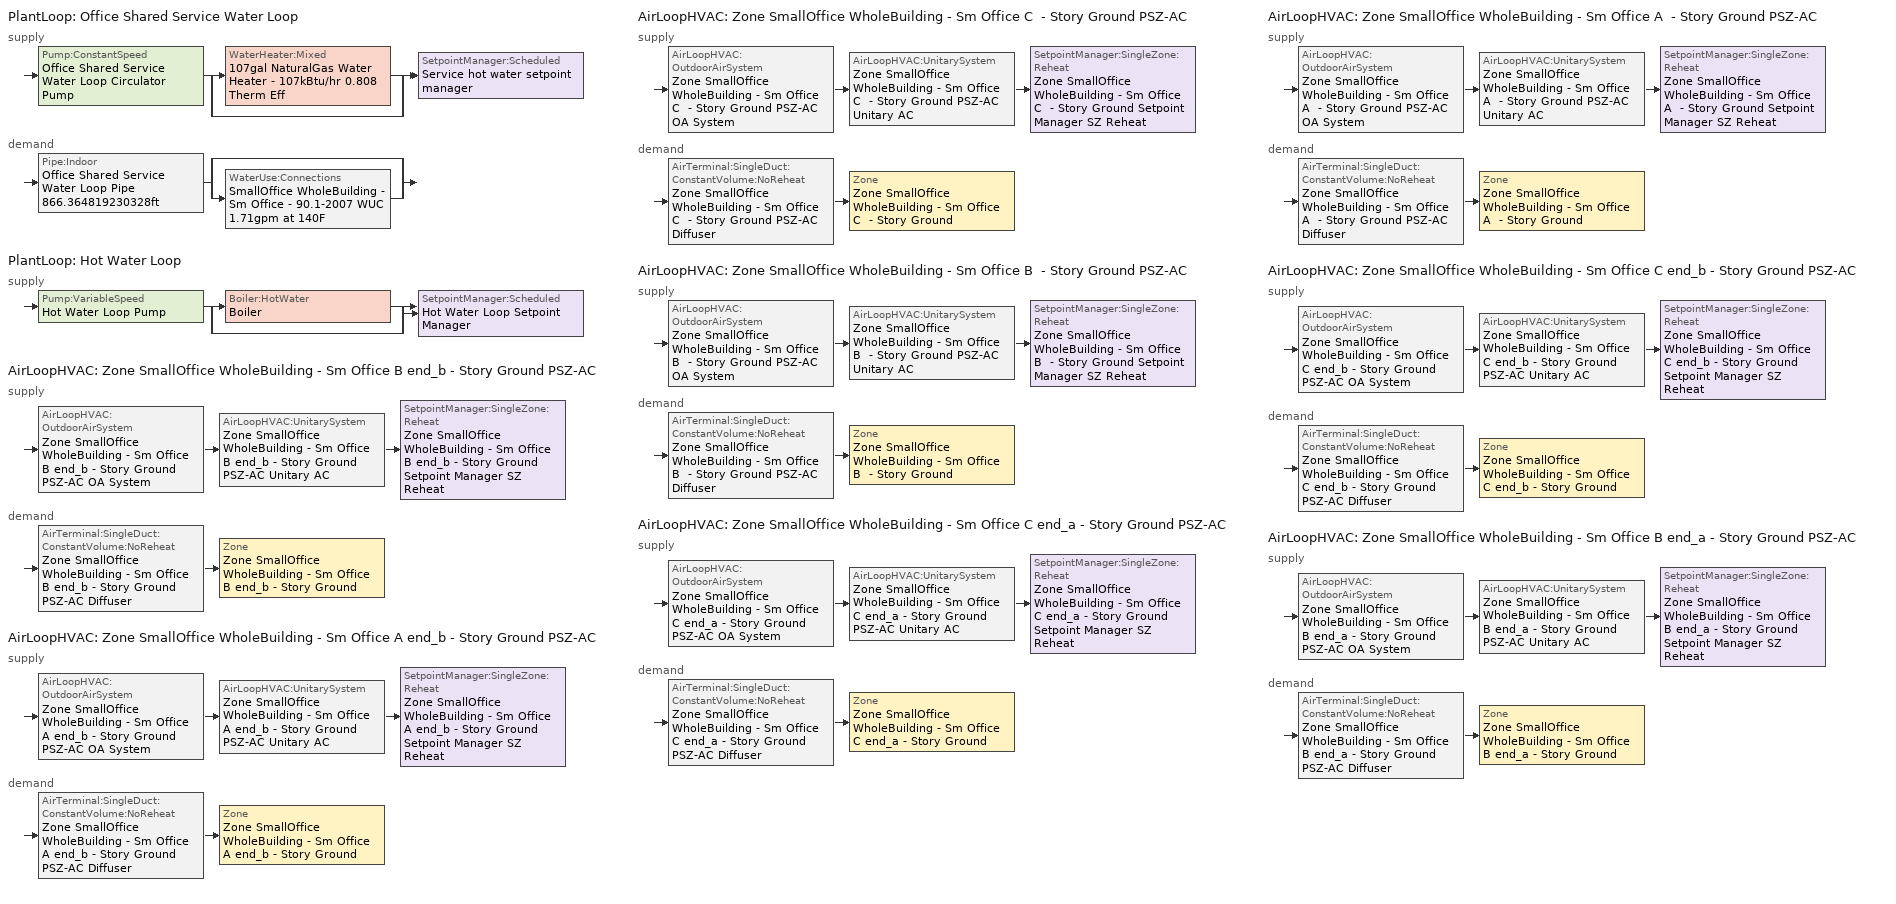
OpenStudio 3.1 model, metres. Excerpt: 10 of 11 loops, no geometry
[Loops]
PlantLoop 'Office Shared Service Water Loop'
 supply: Pump:ConstantSpeed 'Office Shared Service Water Loop Circulator Pump' > split
  | WaterHeater:Mixed '107gal NaturalGas Water Heater - 107kBtu/hr 0.808 Therm Eff'
  | bypass
  join > SetpointManager:Scheduled 'Service hot water setpoint manager'
 demand: Pipe:Indoor 'Office Shared Service Water Loop Pipe 866.364819230328ft' > split
  | bypass
  | WaterUse:Connections 'SmallOffice WholeBuilding - Sm Office - 90.1-2007 WUC 1.71gpm at 140F'
PlantLoop 'Hot Water Loop'
 supply: Pump:VariableSpeed 'Hot Water Loop Pump' > split
  | Boiler:HotWater 'Boiler'
  | bypass
  join > SetpointManager:Scheduled 'Hot Water Loop Setpoint Manager'
AirLoopHVAC 'Zone SmallOffice WholeBuilding - Sm Office B end_b - Story Ground PSZ-AC'
 supply: AirLoopHVAC:OutdoorAirSystem 'Zone SmallOffice WholeBuilding - Sm Office B end_b - Story Ground PSZ-AC OA System' > AirLoopHVAC:UnitarySystem 'Zone SmallOffice WholeBuilding - Sm Office B end_b - Story Ground PSZ-AC Unitary AC' > SetpointManager:SingleZone:Reheat 'Zone SmallOffice WholeBuilding - Sm Office B end_b - Story Ground Setpoint Manager SZ Reheat'
 demand: AirTerminal:SingleDuct:ConstantVolume:NoReheat 'Zone SmallOffice WholeBuilding - Sm Office B end_b - Story Ground PSZ-AC Diffuser' > Zone 'Zone SmallOffice WholeBuilding - Sm Office B end_b - Story Ground'
AirLoopHVAC 'Zone SmallOffice WholeBuilding - Sm Office A end_b - Story Ground PSZ-AC'
 supply: AirLoopHVAC:OutdoorAirSystem 'Zone SmallOffice WholeBuilding - Sm Office A end_b - Story Ground PSZ-AC OA System' > AirLoopHVAC:UnitarySystem 'Zone SmallOffice WholeBuilding - Sm Office A end_b - Story Ground PSZ-AC Unitary AC' > SetpointManager:SingleZone:Reheat 'Zone SmallOffice WholeBuilding - Sm Office A end_b - Story Ground Setpoint Manager SZ Reheat'
 demand: AirTerminal:SingleDuct:ConstantVolume:NoReheat 'Zone SmallOffice WholeBuilding - Sm Office A end_b - Story Ground PSZ-AC Diffuser' > Zone 'Zone SmallOffice WholeBuilding - Sm Office A end_b - Story Ground'
AirLoopHVAC 'Zone SmallOffice WholeBuilding - Sm Office C  - Story Ground PSZ-AC'
 supply: AirLoopHVAC:OutdoorAirSystem 'Zone SmallOffice WholeBuilding - Sm Office C  - Story Ground PSZ-AC OA System' > AirLoopHVAC:UnitarySystem 'Zone SmallOffice WholeBuilding - Sm Office C  - Story Ground PSZ-AC Unitary AC' > SetpointManager:SingleZone:Reheat 'Zone SmallOffice WholeBuilding - Sm Office C  - Story Ground Setpoint Manager SZ Reheat'
 demand: AirTerminal:SingleDuct:ConstantVolume:NoReheat 'Zone SmallOffice WholeBuilding - Sm Office C  - Story Ground PSZ-AC Diffuser' > Zone 'Zone SmallOffice WholeBuilding - Sm Office C  - Story Ground'
AirLoopHVAC 'Zone SmallOffice WholeBuilding - Sm Office B  - Story Ground PSZ-AC'
 supply: AirLoopHVAC:OutdoorAirSystem 'Zone SmallOffice WholeBuilding - Sm Office B  - Story Ground PSZ-AC OA System' > AirLoopHVAC:UnitarySystem 'Zone SmallOffice WholeBuilding - Sm Office B  - Story Ground PSZ-AC Unitary AC' > SetpointManager:SingleZone:Reheat 'Zone SmallOffice WholeBuilding - Sm Office B  - Story Ground Setpoint Manager SZ Reheat'
 demand: AirTerminal:SingleDuct:ConstantVolume:NoReheat 'Zone SmallOffice WholeBuilding - Sm Office B  - Story Ground PSZ-AC Diffuser' > Zone 'Zone SmallOffice WholeBuilding - Sm Office B  - Story Ground'
AirLoopHVAC 'Zone SmallOffice WholeBuilding - Sm Office C end_a - Story Ground PSZ-AC'
 supply: AirLoopHVAC:OutdoorAirSystem 'Zone SmallOffice WholeBuilding - Sm Office C end_a - Story Ground PSZ-AC OA System' > AirLoopHVAC:UnitarySystem 'Zone SmallOffice WholeBuilding - Sm Office C end_a - Story Ground PSZ-AC Unitary AC' > SetpointManager:SingleZone:Reheat 'Zone SmallOffice WholeBuilding - Sm Office C end_a - Story Ground Setpoint Manager SZ Reheat'
 demand: AirTerminal:SingleDuct:ConstantVolume:NoReheat 'Zone SmallOffice WholeBuilding - Sm Office C end_a - Story Ground PSZ-AC Diffuser' > Zone 'Zone SmallOffice WholeBuilding - Sm Office C end_a - Story Ground'
AirLoopHVAC 'Zone SmallOffice WholeBuilding - Sm Office A  - Story Ground PSZ-AC'
 supply: AirLoopHVAC:OutdoorAirSystem 'Zone SmallOffice WholeBuilding - Sm Office A  - Story Ground PSZ-AC OA System' > AirLoopHVAC:UnitarySystem 'Zone SmallOffice WholeBuilding - Sm Office A  - Story Ground PSZ-AC Unitary AC' > SetpointManager:SingleZone:Reheat 'Zone SmallOffice WholeBuilding - Sm Office A  - Story Ground Setpoint Manager SZ Reheat'
 demand: AirTerminal:SingleDuct:ConstantVolume:NoReheat 'Zone SmallOffice WholeBuilding - Sm Office A  - Story Ground PSZ-AC Diffuser' > Zone 'Zone SmallOffice WholeBuilding - Sm Office A  - Story Ground'
AirLoopHVAC 'Zone SmallOffice WholeBuilding - Sm Office C end_b - Story Ground PSZ-AC'
 supply: AirLoopHVAC:OutdoorAirSystem 'Zone SmallOffice WholeBuilding - Sm Office C end_b - Story Ground PSZ-AC OA System' > AirLoopHVAC:UnitarySystem 'Zone SmallOffice WholeBuilding - Sm Office C end_b - Story Ground PSZ-AC Unitary AC' > SetpointManager:SingleZone:Reheat 'Zone SmallOffice WholeBuilding - Sm Office C end_b - Story Ground Setpoint Manager SZ Reheat'
 demand: AirTerminal:SingleDuct:ConstantVolume:NoReheat 'Zone SmallOffice WholeBuilding - Sm Office C end_b - Story Ground PSZ-AC Diffuser' > Zone 'Zone SmallOffice WholeBuilding - Sm Office C end_b - Story Ground'
AirLoopHVAC 'Zone SmallOffice WholeBuilding - Sm Office B end_a - Story Ground PSZ-AC'
 supply: AirLoopHVAC:OutdoorAirSystem 'Zone SmallOffice WholeBuilding - Sm Office B end_a - Story Ground PSZ-AC OA System' > AirLoopHVAC:UnitarySystem 'Zone SmallOffice WholeBuilding - Sm Office B end_a - Story Ground PSZ-AC Unitary AC' > SetpointManager:SingleZone:Reheat 'Zone SmallOffice WholeBuilding - Sm Office B end_a - Story Ground Setpoint Manager SZ Reheat'
 demand: AirTerminal:SingleDuct:ConstantVolume:NoReheat 'Zone SmallOffice WholeBuilding - Sm Office B end_a - Story Ground PSZ-AC Diffuser' > Zone 'Zone SmallOffice WholeBuilding - Sm Office B end_a - Story Ground'
[Construction]
Copper pipe 0.75in type L with 0.5in fiberglass batt: Fiberglass batt 0.5in, Copper pipe 0.75in type L
[Material] Roughness=Smooth; Thermal Absorptance=0.9; Solar Absorptance=0.7; Visible Absorptance=0.7
Name | Thickness {m} | Conductivity {W/m-K} | Density {kg/m3} | Specific Heat {J/kg-K}
Copper pipe 0.75in type L | 0.001143 | 386 | 8906.27 | 385.1856
Fiberglass batt 0.5in | 0.0127 | 0.0663448 | 11.2129 | 837.36
[Sizing:Zone] Zone Cooling Design Supply Air Temperature Input Method=SupplyAirTemperature; Zone Cooling Design Supply Air Temperature {C}=12.7778; Zone Cooling Design Supply Air Temperature Difference {deltaC}=11.11; Zone Heating Design Supply Air Temperature Input Method=SupplyAirTemperature; Zone Heating Design Supply Air Temperature {C}=50; Zone Heating Design Supply Air Temperature Difference {deltaC}=11.11; Zone Cooling Design Supply Air Humidity Ratio {kg-H2O/kg-air}=0.0085; Zone Heating Design Supply Air Humidity Ratio {kg-H2O/kg-air}=0.008; Cooling Design Air Flow Method=DesignDay; Heating Design Air Flow Method=DesignDay; Account for Dedicated Outdoor Air System=No; Dedicated Outdoor Air System Control Strategy=NeutralSupplyAir; Dedicated Outdoor Air Low Setpoint Temperature for Design {C}=autosize; Dedicated Outdoor Air High Setpoint Temperature for Design {C}=autosize
Zone SmallOffice WholeBuilding - Sm Office B end_a - Story Ground; Zone SmallOffice WholeBuilding - Sm Office C end_a - Story Ground; Zone SmallOffice WholeBuilding - Sm Office A  - Story Ground; Zone SmallOffice WholeBuilding - Sm Office B  - Story Ground; Zone SmallOffice WholeBuilding - Sm Office C  - Story Ground; Zone SmallOffice WholeBuilding - Sm Office A end_b - Story Ground; Zone SmallOffice WholeBuilding - Sm Office B end_b - Story Ground; Zone SmallOffice WholeBuilding - Sm Office C end_b - Story Ground
[Zone equipment]
Zone SmallOffice WholeBuilding - Sm Office B end_a - Story Ground: Zone SmallOffice WholeBuilding - Sm Office B end_a - Story Ground PSZ-AC Diffuser
Zone SmallOffice WholeBuilding - Sm Office C end_a - Story Ground: Zone SmallOffice WholeBuilding - Sm Office C end_a - Story Ground PSZ-AC Diffuser
Zone SmallOffice WholeBuilding - Sm Office A  - Story Ground: Zone SmallOffice WholeBuilding - Sm Office A  - Story Ground PSZ-AC Diffuser
Zone SmallOffice WholeBuilding - Sm Office B  - Story Ground: Zone SmallOffice WholeBuilding - Sm Office B  - Story Ground PSZ-AC Diffuser
Zone SmallOffice WholeBuilding - Sm Office C  - Story Ground: Zone SmallOffice WholeBuilding - Sm Office C  - Story Ground PSZ-AC Diffuser
Zone SmallOffice WholeBuilding - Sm Office A end_b - Story Ground: Zone SmallOffice WholeBuilding - Sm Office A end_b - Story Ground PSZ-AC Diffuser
Zone SmallOffice WholeBuilding - Sm Office B end_b - Story Ground: Zone SmallOffice WholeBuilding - Sm Office B end_b - Story Ground PSZ-AC Diffuser
Zone SmallOffice WholeBuilding - Sm Office C end_b - Story Ground: Zone SmallOffice WholeBuilding - Sm Office C end_b - Story Ground PSZ-AC Diffuser
[WaterUse:Connections]
SmallOffice WholeBuilding - Sm Office - 90.1-2007 WUC 1.71gpm at 140F: Water Use Equipment Name 1=SmallOffice WholeBuilding - Sm Office - 90.1-2007 Service Water Use 1.71gpm at 140F
[WaterUse:Equipment:Definition]
SmallOffice WholeBuilding - Sm Office - 90.1-2007 Service Water Use Def 1.71gpm: Peak Flow Rate {m3/s}=0.000107585; Target Temperature Schedule=Mixed Water At Faucet Temp - 140F; Sensible Fraction Schedule=Fraction Sensible - 0.2; Latent Fraction Schedule=Fraction Latent - 0.05
[WaterUse:Equipment]
SmallOffice WholeBuilding - Sm Office - 90.1-2007 Service Water Use 1.71gpm at 140F: Water Use Equipment Definition=SmallOffice WholeBuilding - Sm Office - 90.1-2007 Service Water Use Def 1.71gpm; Flow Rate Fraction Schedule=OfficeSmall BLDG_SWH_SCH
[PlantLoop] Glycol Concentration=0; Minimum Loop Temperature {C}=10; Plant Loop Volume {m3}=Autocalculate; Load Distribution Scheme=Optimal
Name | Maximum Loop Temperature {C} | Fluid Type
Office Shared Service Water Loop | 60
Hot Water Loop |  | Water
[Sizing:Plant] Loop Type=Heating; Sizing Option=NonCoincident; Zone Timesteps in Averaging Window=1; Coincident Sizing Factor Mode=None
Name | Design Loop Exit Temperature {C} | Loop Design Temperature Difference {deltaC}
Office Shared Service Water Loop | 60 | 5
Hot Water Loop | 82.2222 | 11.1111
[SetpointManager:Scheduled] Control Variable=Temperature
Name | Schedule | Setpoint Node or NodeList
Service hot water setpoint manager | Service Water Loop Temp - 140F | Office Shared Service Water Loop Supply Outlet Node
Hot Water Loop Setpoint Manager | Hot Water Loop Temp - 180F | Hot Water Loop Supply Outlet Node
[Pump:ConstantSpeed]
Office Shared Service Water Loop Circulator Pump: Rated Flow Rate {m3/s}=autosize; Rated Pump Head {Pa}=29890.7; Rated Power Consumption {W}=autosize; Motor Efficiency=0.825; Fraction of Motor Inefficiencies to Fluid Stream=0; Pump Control Type=Intermittent; Design Power Sizing Method=PowerPerFlowPerPressure; Design Electric Power per Unit Flow Rate {W/(m3/s)}=348701.1; Design Shaft Power per Unit Flow Rate per Unit Head {W-s/m3-Pa}=1.28205
[WaterHeater:Mixed]
107gal NaturalGas Water Heater - 107kBtu/hr 0.808 Therm Eff: Tank Volume {m3}=0.406672; Setpoint Temperature Schedule=Service Water Loop Temp - 140F; Deadband Temperature Difference {deltaC}=2; Maximum Temperature Limit {C}=60; Heater Control Type=Cycle; Heater Maximum Capacity {W}=31485.1; Heater Fuel Type=NaturalGas; Heater Thermal Efficiency=0.807993; Off Cycle Parasitic Fuel Consumption Rate {W}=0; Off Cycle Parasitic Fuel Type=NaturalGas; Off Cycle Parasitic Heat Fraction to Tank=0; On Cycle Parasitic Fuel Consumption Rate {W}=0; On Cycle Parasitic Fuel Type=NaturalGas; On Cycle Parasitic Heat Fraction to Tank=0; Ambient Temperature Indicator=Schedule; Ambient Temperature Schedule=Water Heater Ambient Temp Schedule - 71.6f; Off Cycle Loss Coefficient to Ambient Temperature {W/K}=8.08916; On Cycle Loss Coefficient to Ambient Temperature {W/K}=8.08916; Use Side Effectiveness=1; Source Side Effectiveness=1; Use Side Design Flow Rate {m3/s}=autosize; Source Side Design Flow Rate {m3/s}=autosize; Indirect Water Heating Recovery Time {hr}=1.5; Source Side Flow Control Mode=IndirectHeatPrimarySetpoint
[Pipe:Indoor]
Office Shared Service Water Loop Pipe 866.364819230328ft: Construction=Copper pipe 0.75in type L with 0.5in fiberglass batt; Environment Type=Schedule; Ambient Temperature Schedule=Office Shared Service Water Loop Piping Air Temp - 70F; Ambient Air Velocity Schedule=Office Shared Service Water Loop Piping Air Velocity - 0.67mph; Pipe Inside Diameter {m}=0.019939; Pipe Length {m}=264.068
[Pump:VariableSpeed]
Hot Water Loop Pump: Rated Pump Head {Pa}=179344; Motor Efficiency=1; Coefficient 1 of the Part Load Performance Curve=0; Coefficient 2 of the Part Load Performance Curve=3.2485; Coefficient 3 of the Part Load Performance Curve=-4.7443; Coefficient 4 of the Part Load Performance Curve=2.5294; Pump Control Type=Intermittent; Skin Loss Radiative Fraction=0.5; Design Power Sizing Method=PowerPerFlowPerPressure; Design Electric Power per Unit Flow Rate {W/(m3/s)}=348701.1; Design Shaft Power per Unit Flow Rate per Unit Head {W-s/m3-Pa}=1.28205; Design Minimum Flow Rate Fraction=0
[Boiler:HotWater]
Boiler: Fuel Type=NaturalGas; Nominal Thermal Efficiency=0.78; Efficiency Curve Temperature Evaluation Variable=LeavingBoiler; Minimum Part Load Ratio=0; Maximum Part Load Ratio=1.2; Optimum Part Load Ratio=1; Water Outlet Upper Temperature Limit {C}=95; Boiler Flow Mode=LeavingSetpointModulated; Parasitic Electric Load {W}=0; Sizing Factor=1
[AirLoopHVAC] Design Supply Air Flow Rate {m3/s}=autosize; Design Return Air Flow Fraction of Supply Air Flow=1
Name | Availability Schedule
Zone SmallOffice WholeBuilding - Sm Office B end_b - Story Ground PSZ-AC | Zone SmallOffice WholeBuilding - Sm Office B end_b - Story Ground PSZ-AC Occ Sch
Zone SmallOffice WholeBuilding - Sm Office A end_b - Story Ground PSZ-AC | Zone SmallOffice WholeBuilding - Sm Office A end_b - Story Ground PSZ-AC Occ Sch
Zone SmallOffice WholeBuilding - Sm Office C  - Story Ground PSZ-AC | Zone SmallOffice WholeBuilding - Sm Office C  - Story Ground PSZ-AC Occ Sch
Zone SmallOffice WholeBuilding - Sm Office B  - Story Ground PSZ-AC | Zone SmallOffice WholeBuilding - Sm Office B  - Story Ground PSZ-AC Occ Sch
Zone SmallOffice WholeBuilding - Sm Office C end_a - Story Ground PSZ-AC | Zone SmallOffice WholeBuilding - Sm Office C end_a - Story Ground PSZ-AC Occ Sch
Zone SmallOffice WholeBuilding - Sm Office A  - Story Ground PSZ-AC | Zone SmallOffice WholeBuilding - Sm Office A  - Story Ground PSZ-AC Occ Sch
Zone SmallOffice WholeBuilding - Sm Office C end_b - Story Ground PSZ-AC | Zone SmallOffice WholeBuilding - Sm Office C end_b - Story Ground PSZ-AC Occ Sch
Zone SmallOffice WholeBuilding - Sm Office B end_a - Story Ground PSZ-AC | Zone SmallOffice WholeBuilding - Sm Office B end_a - Story Ground PSZ-AC Occ Sch
[Sizing:System] Type of Load to Size On=Sensible; Design Outdoor Air Flow Rate {m3/s}=Autosize; Central Heating Maximum System Air Flow Ratio=1; Preheat Design Temperature {C}=7.22222; Preheat Design Humidity Ratio {kg-H2O/kg-Air}=0.008; Precool Design Temperature {C}=12.7778; Precool Design Humidity Ratio {kg-H2O/kg-Air}=0.008; Central Cooling Design Supply Air Temperature {C}=12.7778; Central Heating Design Supply Air Temperature {C}=50; Sizing Option=Coincident; 100% Outdoor Air in Cooling=No; 100% Outdoor Air in Heating=No; Central Cooling Design Supply Air Humidity Ratio {kg-H2O/kg-Air}=0.0085; Central Heating Design Supply Air Humidity Ratio {kg-H2O/kg-Air}=0.008; Cooling Design Air Flow Method=DesignDay; Cooling Design Air Flow Rate {m3/s}=0; Heating Design Air Flow Method=DesignDay; Heating Design Air Flow Rate {m3/s}=0; System Outdoor Air Method=ZoneSum; Zone Maximum Outdoor Air Fraction=1; Cooling Supply Air Flow Rate Per Floor Area {m3/s-m2}=0.00996765; Cooling Fraction of Autosized Cooling Supply Air Flow Rate=1; Cooling Supply Air Flow Rate Per Unit Cooling Capacity {m3/s-W}=3.94755e-05; Heating Supply Air Flow Rate Per Floor Area {m3/s-m2}=0.00996765; Heating Fraction of Autosized Heating Supply Air Flow Rate=1; Heating Fraction of Autosized Cooling Supply Air Flow Rate=1; Heating Supply Air Flow Rate Per Unit Heating Capacity {m3/s-W}=3.15882e-05; Cooling Design Capacity Method=CoolingDesignCapacity; Cooling Design Capacity {W}=autosize; Cooling Design Capacity Per Floor Area {W/m2}=234.7; Fraction of Autosized Cooling Design Capacity=1; Heating Design Capacity Method=HeatingDesignCapacity; Heating Design Capacity {W}=autosize; Heating Design Capacity Per Floor Area {W/m2}=157; Fraction of Autosized Heating Design Capacity=1; Central Cooling Capacity Control Method=OnOff
Zone SmallOffice WholeBuilding - Sm Office B end_b - Story Ground PSZ-AC; Zone SmallOffice WholeBuilding - Sm Office A end_b - Story Ground PSZ-AC; Zone SmallOffice WholeBuilding - Sm Office C  - Story Ground PSZ-AC; Zone SmallOffice WholeBuilding - Sm Office B  - Story Ground PSZ-AC; Zone SmallOffice WholeBuilding - Sm Office C end_a - Story Ground PSZ-AC; Zone SmallOffice WholeBuilding - Sm Office A  - Story Ground PSZ-AC; Zone SmallOffice WholeBuilding - Sm Office C end_b - Story Ground PSZ-AC; Zone SmallOffice WholeBuilding - Sm Office B end_a - Story Ground PSZ-AC
[SetpointManager:SingleZone:Reheat] Minimum Supply Air Temperature {C}=12.7778; Maximum Supply Air Temperature {C}=50
Name | Control Zone | Setpoint Node or NodeList
Zone SmallOffice WholeBuilding - Sm Office B end_b - Story Ground Setpoint Manager SZ Reheat | Zone SmallOffice WholeBuilding - Sm Office B end_b - Story Ground | Zone SmallOffice WholeBuilding - Sm Office B end_b - Story Ground PSZ-AC Supply Outlet Node
Zone SmallOffice WholeBuilding - Sm Office A end_b - Story Ground Setpoint Manager SZ Reheat | Zone SmallOffice WholeBuilding - Sm Office A end_b - Story Ground | Zone SmallOffice WholeBuilding - Sm Office A end_b - Story Ground PSZ-AC Supply Outlet Node
Zone SmallOffice WholeBuilding - Sm Office C  - Story Ground Setpoint Manager SZ Reheat | Zone SmallOffice WholeBuilding - Sm Office C  - Story Ground | Zone SmallOffice WholeBuilding - Sm Office C  - Story Ground PSZ-AC Supply Outlet Node
Zone SmallOffice WholeBuilding - Sm Office B  - Story Ground Setpoint Manager SZ Reheat | Zone SmallOffice WholeBuilding - Sm Office B  - Story Ground | Zone SmallOffice WholeBuilding - Sm Office B  - Story Ground PSZ-AC Supply Outlet Node
Zone SmallOffice WholeBuilding - Sm Office C end_a - Story Ground Setpoint Manager SZ Reheat | Zone SmallOffice WholeBuilding - Sm Office C end_a - Story Ground | Zone SmallOffice WholeBuilding - Sm Office C end_a - Story Ground PSZ-AC Supply Outlet Node
Zone SmallOffice WholeBuilding - Sm Office A  - Story Ground Setpoint Manager SZ Reheat | Zone SmallOffice WholeBuilding - Sm Office A  - Story Ground | Zone SmallOffice WholeBuilding - Sm Office A  - Story Ground PSZ-AC Supply Outlet Node
Zone SmallOffice WholeBuilding - Sm Office C end_b - Story Ground Setpoint Manager SZ Reheat | Zone SmallOffice WholeBuilding - Sm Office C end_b - Story Ground | Zone SmallOffice WholeBuilding - Sm Office C end_b - Story Ground PSZ-AC Supply Outlet Node
Zone SmallOffice WholeBuilding - Sm Office B end_a - Story Ground Setpoint Manager SZ Reheat | Zone SmallOffice WholeBuilding - Sm Office B end_a - Story Ground | Zone SmallOffice WholeBuilding - Sm Office B end_a - Story Ground PSZ-AC Supply Outlet Node
[Coil:Heating:Gas] Availability Schedule=Always On Discrete; Gas Burner Efficiency=0.8; Nominal Capacity {W}=AutoSize; Parasitic Electric Load {W}=0; Parasitic Gas Load {W}=0
Zone SmallOffice WholeBuilding - Sm Office B end_b - Story Ground PSZ-AC Gas Htg Coil; Zone SmallOffice WholeBuilding - Sm Office A end_b - Story Ground PSZ-AC Gas Htg Coil; Zone SmallOffice WholeBuilding - Sm Office C  - Story Ground PSZ-AC Gas Htg Coil; Zone SmallOffice WholeBuilding - Sm Office B  - Story Ground PSZ-AC Gas Htg Coil; Zone SmallOffice WholeBuilding - Sm Office C end_a - Story Ground PSZ-AC Gas Htg Coil; Zone SmallOffice WholeBuilding - Sm Office A  - Story Ground PSZ-AC Gas Htg Coil; Zone SmallOffice WholeBuilding - Sm Office C end_b - Story Ground PSZ-AC Gas Htg Coil; Zone SmallOffice WholeBuilding - Sm Office B end_a - Story Ground PSZ-AC Gas Htg Coil
[Coil:Heating:Electric] Availability Schedule=Always On Discrete; Efficiency=1
Zone SmallOffice WholeBuilding - Sm Office B end_b - Story Ground PSZ-AC Electric Backup Htg Coil; Zone SmallOffice WholeBuilding - Sm Office A end_b - Story Ground PSZ-AC Electric Backup Htg Coil; Zone SmallOffice WholeBuilding - Sm Office C  - Story Ground PSZ-AC Electric Backup Htg Coil; Zone SmallOffice WholeBuilding - Sm Office B  - Story Ground PSZ-AC Electric Backup Htg Coil; Zone SmallOffice WholeBuilding - Sm Office C end_a - Story Ground PSZ-AC Electric Backup Htg Coil; Zone SmallOffice WholeBuilding - Sm Office A  - Story Ground PSZ-AC Electric Backup Htg Coil; Zone SmallOffice WholeBuilding - Sm Office C end_b - Story Ground PSZ-AC Electric Backup Htg Coil; Zone SmallOffice WholeBuilding - Sm Office B end_a - Story Ground PSZ-AC Electric Backup Htg Coil
[Coil:Cooling:DX:SingleSpeed] Availability Schedule=Always On Discrete; Rated Total Cooling Capacity {W}=autosize; Rated Sensible Heat Ratio=autosize; Rated Air Flow Rate {m3/s}=autosize; Rated Evaporator Fan Power Per Volume Flow Rate {W/(m3/s)}=773.3; Total Cooling Capacity Function of Temperature Curve=CoilClgDXQRatio_fTwbToadbSI; Total Cooling Capacity Function of Flow Fraction Curve=CoilClgDXSnglQRatio_fCFMRatio; Energy Input Ratio Function of Temperature Curve=CoilClgDXEIRRatio_fTwbToadbSI; Energy Input Ratio Function of Flow Fraction Curve=CoilClgDXSnglEIRRatio_fCFMRatio; Part Load Fraction Correlation Curve=CoilClgDXEIRRatio_fQFrac; Minimum Outdoor Dry-Bulb Temperature for Compressor Operation {C}=-25; Condenser Type=AirCooled; Evaporative Condenser Effectiveness=0; Evaporative Condenser Air Flow Rate {m3/s}=Autosize; Evaporative Condenser Pump Rated Power Consumption {W}=Autosize; Crankcase Heater Capacity {W}=0; Maximum Outdoor Dry-Bulb Temperature for Crankcase Heater Operation {C}=0; Basin Heater Capacity {W/K}=0; Basin Heater Setpoint Temperature {C}=10
Name | Rated COP {W/W}
Zone SmallOffice WholeBuilding - Sm Office B end_b - Story Ground PSZ-AC 1spd DX AC Clg Coil 49kBtu/hr 13.0SEER; Zone SmallOffice WholeBuilding - Sm Office A end_b - Story Ground PSZ-AC 1spd DX AC Clg Coil 3kBtu/hr 13.0SEER; Zone SmallOffice WholeBuilding - Sm Office C  - Story Ground PSZ-AC 1spd DX AC Clg Coil 55kBtu/hr 13.0SEER; Zone SmallOffice WholeBuilding - Sm Office C end_a - Story Ground PSZ-AC 1spd DX AC Clg Coil 3kBtu/hr 13.0SEER; Zone SmallOffice WholeBuilding - Sm Office C end_b - Story Ground PSZ-AC 1spd DX AC Clg Coil 3kBtu/hr 13.0SEER; Zone SmallOffice WholeBuilding - Sm Office B end_a - Story Ground PSZ-AC 1spd DX AC Clg Coil 62kBtu/hr 13.0SEER | 3.91157
Zone SmallOffice WholeBuilding - Sm Office B  - Story Ground PSZ-AC 1spd DX AC Clg Coil 833kBtu/hr 9.0EER | 3.13293
Zone SmallOffice WholeBuilding - Sm Office A  - Story Ground PSZ-AC 1spd DX AC Clg Coil 80kBtu/hr 10.1EER | 3.49917
[Fan:OnOff] Availability Schedule=Always On Discrete; Maximum Flow Rate {m3/s}=autosize; Motor In Airstream Fraction=1
Name | Fan Total Efficiency | Pressure Rise {Pa} | Motor Efficiency | Fan Power Ratio Function of Speed Ratio Curve | Fan Efficiency Ratio Function of Speed Ratio Curve
Zone SmallOffice WholeBuilding - Sm Office B end_b - Story Ground PSZ-AC Fan | 0.546 | 622.722 | 0.84 | Fan On Off Power Curve | Fan On Off Efficiency Curve
Zone SmallOffice WholeBuilding - Sm Office A end_b - Story Ground PSZ-AC Fan | 0.53625 | 622.722 | 0.825 | Fan On Off Power Curve 1 | Fan On Off Efficiency Curve 1
Zone SmallOffice WholeBuilding - Sm Office C  - Story Ground PSZ-AC Fan | 0.546 | 622.722 | 0.84 | Fan On Off Power Curve 2 | Fan On Off Efficiency Curve 2
Zone SmallOffice WholeBuilding - Sm Office B  - Story Ground PSZ-AC Fan | 0.6006 | 1018.77 | 0.924 | Fan On Off Power Curve 3 | Fan On Off Efficiency Curve 3
Zone SmallOffice WholeBuilding - Sm Office C end_a - Story Ground PSZ-AC Fan | 0.53625 | 622.722 | 0.825 | Fan On Off Power Curve 4 | Fan On Off Efficiency Curve 4
Zone SmallOffice WholeBuilding - Sm Office A  - Story Ground PSZ-AC Fan | 0.546 | 622.722 | 0.84 | Fan On Off Power Curve 5 | Fan On Off Efficiency Curve 5
Zone SmallOffice WholeBuilding - Sm Office C end_b - Story Ground PSZ-AC Fan | 0.53625 | 622.722 | 0.825 | Fan On Off Power Curve 6 | Fan On Off Efficiency Curve 6
Zone SmallOffice WholeBuilding - Sm Office B end_a - Story Ground PSZ-AC Fan | 0.546 | 622.722 | 0.84 | Fan On Off Power Curve 7 | Fan On Off Efficiency Curve 7
[AirLoopHVAC:UnitarySystem] Control Type=Load; Dehumidification Control Type=None; Availability Schedule=Always On Discrete; Fan Placement=DrawThrough; DX Heating Coil Sizing Ratio=1; Use DOAS DX Cooling Coil=No; DOAS DX Cooling Coil Leaving Minimum Air Temperature {C}=2; Latent Load Control=SensibleOnlyLoadControl; Supply Air Flow Rate During Cooling Operation {m3/s}=Autosize; Supply Air Flow Rate During Heating Operation {m3/s}=Autosize; Supply Air Flow Rate When No Cooling or Heating is Required {m3/s}=Autosize; Maximum Supply Air Temperature {C}=80; Maximum Outdoor Dry-Bulb Temperature for Supplemental Heater Operation {C}=21; Maximum Cycling Rate {cycles/hr}=2.5; Heat Pump Time Constant {s}=60; Fraction of On-Cycle Power Use=0.01; Heat Pump Fan Delay Time {s}=60; Ancilliary On-Cycle Electric Power {W}=0; Ancilliary Off-Cycle Electric Power {W}=0
Name | Controlling Zone or Thermostat Location | Supply Fan | Supply Air Fan Operating Mode Schedule | Heating Coil | Cooling Coil | Supplemental Heating Coil
Zone SmallOffice WholeBuilding - Sm Office B end_b - Story Ground PSZ-AC Unitary AC | Zone SmallOffice WholeBuilding - Sm Office B end_b - Story Ground | Zone SmallOffice WholeBuilding - Sm Office B end_b - Story Ground PSZ-AC Fan | Zone SmallOffice WholeBuilding - Sm Office B end_b - Story Ground PSZ-AC Occ Sch | Zone SmallOffice WholeBuilding - Sm Office B end_b - Story Ground PSZ-AC Gas Htg Coil | Zone SmallOffice WholeBuilding - Sm Office B end_b - Story Ground PSZ-AC 1spd DX AC Clg Coil 49kBtu/hr 13.0SEER | Zone SmallOffice WholeBuilding - Sm Office B end_b - Story Ground PSZ-AC Electric Backup Htg Coil
Zone SmallOffice WholeBuilding - Sm Office A end_b - Story Ground PSZ-AC Unitary AC | Zone SmallOffice WholeBuilding - Sm Office A end_b - Story Ground | Zone SmallOffice WholeBuilding - Sm Office A end_b - Story Ground PSZ-AC Fan | Zone SmallOffice WholeBuilding - Sm Office A end_b - Story Ground PSZ-AC Occ Sch | Zone SmallOffice WholeBuilding - Sm Office A end_b - Story Ground PSZ-AC Gas Htg Coil | Zone SmallOffice WholeBuilding - Sm Office A end_b - Story Ground PSZ-AC 1spd DX AC Clg Coil 3kBtu/hr 13.0SEER | Zone SmallOffice WholeBuilding - Sm Office A end_b - Story Ground PSZ-AC Electric Backup Htg Coil
Zone SmallOffice WholeBuilding - Sm Office C  - Story Ground PSZ-AC Unitary AC | Zone SmallOffice WholeBuilding - Sm Office C  - Story Ground | Zone SmallOffice WholeBuilding - Sm Office C  - Story Ground PSZ-AC Fan | Zone SmallOffice WholeBuilding - Sm Office C  - Story Ground PSZ-AC Occ Sch | Zone SmallOffice WholeBuilding - Sm Office C  - Story Ground PSZ-AC Gas Htg Coil | Zone SmallOffice WholeBuilding - Sm Office C  - Story Ground PSZ-AC 1spd DX AC Clg Coil 55kBtu/hr 13.0SEER | Zone SmallOffice WholeBuilding - Sm Office C  - Story Ground PSZ-AC Electric Backup Htg Coil
Zone SmallOffice WholeBuilding - Sm Office B  - Story Ground PSZ-AC Unitary AC | Zone SmallOffice WholeBuilding - Sm Office B  - Story Ground | Zone SmallOffice WholeBuilding - Sm Office B  - Story Ground PSZ-AC Fan | Zone SmallOffice WholeBuilding - Sm Office B  - Story Ground PSZ-AC Occ Sch | Zone SmallOffice WholeBuilding - Sm Office B  - Story Ground PSZ-AC Gas Htg Coil | Zone SmallOffice WholeBuilding - Sm Office B  - Story Ground PSZ-AC 1spd DX AC Clg Coil 833kBtu/hr 9.0EER | Zone SmallOffice WholeBuilding - Sm Office B  - Story Ground PSZ-AC Electric Backup Htg Coil
Zone SmallOffice WholeBuilding - Sm Office C end_a - Story Ground PSZ-AC Unitary AC | Zone SmallOffice WholeBuilding - Sm Office C end_a - Story Ground | Zone SmallOffice WholeBuilding - Sm Office C end_a - Story Ground PSZ-AC Fan | Zone SmallOffice WholeBuilding - Sm Office C end_a - Story Ground PSZ-AC Occ Sch | Zone SmallOffice WholeBuilding - Sm Office C end_a - Story Ground PSZ-AC Gas Htg Coil | Zone SmallOffice WholeBuilding - Sm Office C end_a - Story Ground PSZ-AC 1spd DX AC Clg Coil 3kBtu/hr 13.0SEER | Zone SmallOffice WholeBuilding - Sm Office C end_a - Story Ground PSZ-AC Electric Backup Htg Coil
Zone SmallOffice WholeBuilding - Sm Office A  - Story Ground PSZ-AC Unitary AC | Zone SmallOffice WholeBuilding - Sm Office A  - Story Ground | Zone SmallOffice WholeBuilding - Sm Office A  - Story Ground PSZ-AC Fan | Zone SmallOffice WholeBuilding - Sm Office A  - Story Ground PSZ-AC Occ Sch | Zone SmallOffice WholeBuilding - Sm Office A  - Story Ground PSZ-AC Gas Htg Coil | Zone SmallOffice WholeBuilding - Sm Office A  - Story Ground PSZ-AC 1spd DX AC Clg Coil 80kBtu/hr 10.1EER | Zone SmallOffice WholeBuilding - Sm Office A  - Story Ground PSZ-AC Electric Backup Htg Coil
Zone SmallOffice WholeBuilding - Sm Office C end_b - Story Ground PSZ-AC Unitary AC | Zone SmallOffice WholeBuilding - Sm Office C end_b - Story Ground | Zone SmallOffice WholeBuilding - Sm Office C end_b - Story Ground PSZ-AC Fan | Zone SmallOffice WholeBuilding - Sm Office C end_b - Story Ground PSZ-AC Occ Sch | Zone SmallOffice WholeBuilding - Sm Office C end_b - Story Ground PSZ-AC Gas Htg Coil | Zone SmallOffice WholeBuilding - Sm Office C end_b - Story Ground PSZ-AC 1spd DX AC Clg Coil 3kBtu/hr 13.0SEER | Zone SmallOffice WholeBuilding - Sm Office C end_b - Story Ground PSZ-AC Electric Backup Htg Coil
Zone SmallOffice WholeBuilding - Sm Office B end_a - Story Ground PSZ-AC Unitary AC | Zone SmallOffice WholeBuilding - Sm Office B end_a - Story Ground | Zone SmallOffice WholeBuilding - Sm Office B end_a - Story Ground PSZ-AC Fan | Zone SmallOffice WholeBuilding - Sm Office B end_a - Story Ground PSZ-AC Occ Sch | Zone SmallOffice WholeBuilding - Sm Office B end_a - Story Ground PSZ-AC Gas Htg Coil | Zone SmallOffice WholeBuilding - Sm Office B end_a - Story Ground PSZ-AC 1spd DX AC Clg Coil 62kBtu/hr 13.0SEER | Zone SmallOffice WholeBuilding - Sm Office B end_a - Story Ground PSZ-AC Electric Backup Htg Coil
[Controller:OutdoorAir] Minimum Outdoor Air Flow Rate {m3/s}=autosize; Maximum Outdoor Air Flow Rate {m3/s}=Autosize; Economizer Control Type=NoEconomizer; Economizer Control Action Type=ModulateFlow; Economizer Maximum Limit Dry-Bulb Temperature {C}=28; Economizer Maximum Limit Enthalpy {J/kg}=64000; Lockout Type=LockoutWithCompressor; Minimum Limit Type=FixedMinimum; Minimum Outdoor Air Schedule=Always On Discrete; High Humidity Control=No; Heat Recovery Bypass Control Type=BypassWhenWithinEconomizerLimits
Name | Controller Mechanical Ventilation
Zone SmallOffice WholeBuilding - Sm Office B end_b - Story Ground PSZ-AC OA System Controller | Controller Mechanical Ventilation 1
Zone SmallOffice WholeBuilding - Sm Office A end_b - Story Ground PSZ-AC OA System Controller | Controller Mechanical Ventilation 2
Zone SmallOffice WholeBuilding - Sm Office C  - Story Ground PSZ-AC OA System Controller | Controller Mechanical Ventilation 3
Zone SmallOffice WholeBuilding - Sm Office B  - Story Ground PSZ-AC OA System Controller | Controller Mechanical Ventilation 4
Zone SmallOffice WholeBuilding - Sm Office C end_a - Story Ground PSZ-AC OA System Controller | Controller Mechanical Ventilation 5
Zone SmallOffice WholeBuilding - Sm Office A  - Story Ground PSZ-AC OA System Controller | Controller Mechanical Ventilation 6
Zone SmallOffice WholeBuilding - Sm Office C end_b - Story Ground PSZ-AC OA System Controller | Controller Mechanical Ventilation 7
Zone SmallOffice WholeBuilding - Sm Office B end_a - Story Ground PSZ-AC OA System Controller | Controller Mechanical Ventilation 8
[Controller:MechanicalVentilation] Availability Schedule=Always On Discrete; System Outdoor Air Method=ZoneSum
Controller Mechanical Ventilation 1; Controller Mechanical Ventilation 2; Controller Mechanical Ventilation 3; Controller Mechanical Ventilation 4; Controller Mechanical Ventilation 5; Controller Mechanical Ventilation 6; Controller Mechanical Ventilation 7; Controller Mechanical Ventilation 8
[AirLoopHVAC:OutdoorAirSystem]
Name | Controller
Zone SmallOffice WholeBuilding - Sm Office B end_b - Story Ground PSZ-AC OA System | Zone SmallOffice WholeBuilding - Sm Office B end_b - Story Ground PSZ-AC OA System Controller
Zone SmallOffice WholeBuilding - Sm Office A end_b - Story Ground PSZ-AC OA System | Zone SmallOffice WholeBuilding - Sm Office A end_b - Story Ground PSZ-AC OA System Controller
Zone SmallOffice WholeBuilding - Sm Office C  - Story Ground PSZ-AC OA System | Zone SmallOffice WholeBuilding - Sm Office C  - Story Ground PSZ-AC OA System Controller
Zone SmallOffice WholeBuilding - Sm Office B  - Story Ground PSZ-AC OA System | Zone SmallOffice WholeBuilding - Sm Office B  - Story Ground PSZ-AC OA System Controller
Zone SmallOffice WholeBuilding - Sm Office C end_a - Story Ground PSZ-AC OA System | Zone SmallOffice WholeBuilding - Sm Office C end_a - Story Ground PSZ-AC OA System Controller
Zone SmallOffice WholeBuilding - Sm Office A  - Story Ground PSZ-AC OA System | Zone SmallOffice WholeBuilding - Sm Office A  - Story Ground PSZ-AC OA System Controller
Zone SmallOffice WholeBuilding - Sm Office C end_b - Story Ground PSZ-AC OA System | Zone SmallOffice WholeBuilding - Sm Office C end_b - Story Ground PSZ-AC OA System Controller
Zone SmallOffice WholeBuilding - Sm Office B end_a - Story Ground PSZ-AC OA System | Zone SmallOffice WholeBuilding - Sm Office B end_a - Story Ground PSZ-AC OA System Controller
[AirTerminal:SingleDuct:ConstantVolume:NoReheat] Availability Schedule=Always On Discrete; Maximum Air Flow Rate {m3/s}=AutoSize
Zone SmallOffice WholeBuilding - Sm Office B end_b - Story Ground PSZ-AC Diffuser; Zone SmallOffice WholeBuilding - Sm Office A end_b - Story Ground PSZ-AC Diffuser; Zone SmallOffice WholeBuilding - Sm Office C  - Story Ground PSZ-AC Diffuser; Zone SmallOffice WholeBuilding - Sm Office B  - Story Ground PSZ-AC Diffuser; Zone SmallOffice WholeBuilding - Sm Office C end_a - Story Ground PSZ-AC Diffuser; Zone SmallOffice WholeBuilding - Sm Office A  - Story Ground PSZ-AC Diffuser; Zone SmallOffice WholeBuilding - Sm Office C end_b - Story Ground PSZ-AC Diffuser; Zone SmallOffice WholeBuilding - Sm Office B end_a - Story Ground PSZ-AC Diffuser
[Schedule:Ruleset]
Name | Default Day Schedule | Summer Design Day Schedule | Winter Design Day Schedule
OfficeSmall BLDG_SWH_SCH | OfficeSmall BLDG_SWH_SCH Default | OfficeSmall BLDG_SWH_SCH Summer Design Day | OfficeSmall BLDG_SWH_SCH Winter Design Day
Fraction Sensible - 0.2 | Fraction Sensible - 0.2 Default
Fraction Latent - 0.05 | Fraction Latent - 0.05 Default
Mixed Water At Faucet Temp - 140F | Mixed Water At Faucet Temp - 140F Default
Service Water Loop Temp - 140F | Service Water Loop Temp - 140F Default
Water Heater Ambient Temp Schedule - 71.6f | Water Heater Ambient Temp Schedule - 71.6f Default
Office Shared Service Water Loop Piping Air Temp - 70F | Office Shared Service Water Loop Piping Air Temp - 70F Default
Office Shared Service Water Loop Piping Air Velocity - 0.67mph | Office Shared Service Water Loop Piping Air Velocity - 0.67mph Default
Hot Water Loop Temp - 180F | Hot Water Loop Temp - 180F Default
Zone SmallOffice WholeBuilding - Sm Office A  - Story Ground PSZ-AC Occ Sch | Zone SmallOffice WholeBuilding - Sm Office A  - Story Ground PSZ-AC Occ Sch Default | Zone SmallOffice WholeBuilding - Sm Office A  - Story Ground PSZ-AC Occ Sch Summer Design Day | Zone SmallOffice WholeBuilding - Sm Office A  - Story Ground PSZ-AC Occ Sch Winter Design Day
Zone SmallOffice WholeBuilding - Sm Office A end_b - Story Ground PSZ-AC Occ Sch | Zone SmallOffice WholeBuilding - Sm Office A end_b - Story Ground PSZ-AC Occ Sch Default | Zone SmallOffice WholeBuilding - Sm Office A end_b - Story Ground PSZ-AC Occ Sch Summer Design Day | Zone SmallOffice WholeBuilding - Sm Office A end_b - Story Ground PSZ-AC Occ Sch Winter Design Day
Zone SmallOffice WholeBuilding - Sm Office B  - Story Ground PSZ-AC Occ Sch | Zone SmallOffice WholeBuilding - Sm Office B  - Story Ground PSZ-AC Occ Sch Default | Zone SmallOffice WholeBuilding - Sm Office B  - Story Ground PSZ-AC Occ Sch Summer Design Day | Zone SmallOffice WholeBuilding - Sm Office B  - Story Ground PSZ-AC Occ Sch Winter Design Day
Zone SmallOffice WholeBuilding - Sm Office B end_a - Story Ground PSZ-AC Occ Sch | Zone SmallOffice WholeBuilding - Sm Office B end_a - Story Ground PSZ-AC Occ Sch Default | Zone SmallOffice WholeBuilding - Sm Office B end_a - Story Ground PSZ-AC Occ Sch Summer Design Day | Zone SmallOffice WholeBuilding - Sm Office B end_a - Story Ground PSZ-AC Occ Sch Winter Design Day
Zone SmallOffice WholeBuilding - Sm Office B end_b - Story Ground PSZ-AC Occ Sch | Zone SmallOffice WholeBuilding - Sm Office B end_b - Story Ground PSZ-AC Occ Sch Default | Zone SmallOffice WholeBuilding - Sm Office B end_b - Story Ground PSZ-AC Occ Sch Summer Design Day | Zone SmallOffice WholeBuilding - Sm Office B end_b - Story Ground PSZ-AC Occ Sch Winter Design Day
Zone SmallOffice WholeBuilding - Sm Office C  - Story Ground PSZ-AC Occ Sch | Zone SmallOffice WholeBuilding - Sm Office C  - Story Ground PSZ-AC Occ Sch Default | Zone SmallOffice WholeBuilding - Sm Office C  - Story Ground PSZ-AC Occ Sch Summer Design Day | Zone SmallOffice WholeBuilding - Sm Office C  - Story Ground PSZ-AC Occ Sch Winter Design Day
Zone SmallOffice WholeBuilding - Sm Office C end_a - Story Ground PSZ-AC Occ Sch | Zone SmallOffice WholeBuilding - Sm Office C end_a - Story Ground PSZ-AC Occ Sch Default | Zone SmallOffice WholeBuilding - Sm Office C end_a - Story Ground PSZ-AC Occ Sch Summer Design Day | Zone SmallOffice WholeBuilding - Sm Office C end_a - Story Ground PSZ-AC Occ Sch Winter Design Day
Zone SmallOffice WholeBuilding - Sm Office C end_b - Story Ground PSZ-AC Occ Sch | Zone SmallOffice WholeBuilding - Sm Office C end_b - Story Ground PSZ-AC Occ Sch Default | Zone SmallOffice WholeBuilding - Sm Office C end_b - Story Ground PSZ-AC Occ Sch Summer Design Day | Zone SmallOffice WholeBuilding - Sm Office C end_b - Story Ground PSZ-AC Occ Sch Winter Design Day
[Schedule:Day]
OfficeSmall BLDG_SWH_SCH Default; Zone SmallOffice WholeBuilding - Sm Office A  - Story Ground PSZ-AC Occ Sch Sunday; Zone SmallOffice WholeBuilding - Sm Office A end_b - Story Ground PSZ-AC Occ Sch Sunday; Zone SmallOffice WholeBuilding - Sm Office B  - Story Ground PSZ-AC Occ Sch Sunday; Zone SmallOffice WholeBuilding - Sm Office B end_a - Story Ground PSZ-AC Occ Sch Sunday; Zone SmallOffice WholeBuilding - Sm Office B end_b - Story Ground PSZ-AC Occ Sch Sunday; Zone SmallOffice WholeBuilding - Sm Office C  - Story Ground PSZ-AC Occ Sch Sunday; Zone SmallOffice WholeBuilding - Sm Office C end_a - Story Ground PSZ-AC Occ Sch Sunday; Zone SmallOffice WholeBuilding - Sm Office C end_b - Story Ground PSZ-AC Occ Sch Sunday: 24, 0, 0
OfficeSmall BLDG_SWH_SCH Winter Design Day; OfficeSmall BLDG_SWH_SCH Summer Design Day; OfficeSmall BLDG_SWH_SCH WntrDsn|SmrDsn|Wkdy Day: 7, 0, 0, 8, 0, 0.27, 9, 0, 0.55, 11, 0, 0.64, 12, 0, 0.82, 13, 0, 1, 14, 0, 0.91, 16, 0, 0.55, 17, 0, 0.73, 19, 0, 0.37, 20, 0, 0.18, 21, 0, 0.27, 22, 0, 0.09, 24, 0, 0
Fraction Sensible - 0.2 Default: 24, 0, 0.2
Fraction Latent - 0.05 Default: 24, 0, 0.05
Mixed Water At Faucet Temp - 140F Default; Service Water Loop Temp - 140F Default: 24, 0, 60
Water Heater Ambient Temp Schedule - 71.6f Default: 24, 0, 22
Office Shared Service Water Loop Piping Air Temp - 70F Default: 24, 0, 21.1111
Office Shared Service Water Loop Piping Air Velocity - 0.67mph Default: 24, 0, 0.3
Hot Water Loop Temp - 180F Default: 24, 0, 82.2222
Zone SmallOffice WholeBuilding - Sm Office A  - Story Ground PSZ-AC Occ Sch Default; Zone SmallOffice WholeBuilding - Sm Office A end_b - Story Ground PSZ-AC Occ Sch Default; Zone SmallOffice WholeBuilding - Sm Office B  - Story Ground PSZ-AC Occ Sch Default; Zone SmallOffice WholeBuilding - Sm Office B end_a - Story Ground PSZ-AC Occ Sch Default; Zone SmallOffice WholeBuilding - Sm Office B end_b - Story Ground PSZ-AC Occ Sch Default; Zone SmallOffice WholeBuilding - Sm Office C  - Story Ground PSZ-AC Occ Sch Default; Zone SmallOffice WholeBuilding - Sm Office C end_a - Story Ground PSZ-AC Occ Sch Default; Zone SmallOffice WholeBuilding - Sm Office C end_b - Story Ground PSZ-AC Occ Sch Default: 8, 9, 1, 22, 50, 0, 24, 0, 1
Zone SmallOffice WholeBuilding - Sm Office A  - Story Ground PSZ-AC Occ Sch Winter Design Day; Zone SmallOffice WholeBuilding - Sm Office A  - Story Ground PSZ-AC Occ Sch Summer Design Day; Zone SmallOffice WholeBuilding - Sm Office A end_b - Story Ground PSZ-AC Occ Sch Winter Design Day; Zone SmallOffice WholeBuilding - Sm Office A end_b - Story Ground PSZ-AC Occ Sch Summer Design Day; Zone SmallOffice WholeBuilding - Sm Office B  - Story Ground PSZ-AC Occ Sch Winter Design Day; Zone SmallOffice WholeBuilding - Sm Office B  - Story Ground PSZ-AC Occ Sch Summer Design Day; Zone SmallOffice WholeBuilding - Sm Office B end_a - Story Ground PSZ-AC Occ Sch Winter Design Day; Zone SmallOffice WholeBuilding - Sm Office B end_a - Story Ground PSZ-AC Occ Sch Summer Design Day; Zone SmallOffice WholeBuilding - Sm Office B end_b - Story Ground PSZ-AC Occ Sch Winter Design Day; Zone SmallOffice WholeBuilding - Sm Office B end_b - Story Ground PSZ-AC Occ Sch Summer Design Day; Zone SmallOffice WholeBuilding - Sm Office C  - Story Ground PSZ-AC Occ Sch Winter Design Day; Zone SmallOffice WholeBuilding - Sm Office C  - Story Ground PSZ-AC Occ Sch Summer Design Day; Zone SmallOffice WholeBuilding - Sm Office C end_a - Story Ground PSZ-AC Occ Sch Winter Design Day; Zone SmallOffice WholeBuilding - Sm Office C end_a - Story Ground PSZ-AC Occ Sch Summer Design Day; Zone SmallOffice WholeBuilding - Sm Office C end_b - Story Ground PSZ-AC Occ Sch Winter Design Day; Zone SmallOffice WholeBuilding - Sm Office C end_b - Story Ground PSZ-AC Occ Sch Summer Design Day: 24, 0, 1
[Schedule:Rule] Rule Order=0; Date Specification Type=DateRange; Start Month=1; Start Day=1; End Month=12; End Day=31
Name | Schedule Ruleset | Day Schedule | Apply Monday | Apply Tuesday | Apply Wednesday | Apply Thursday | Apply Friday | Apply Sunday | Apply Saturday
Schedule Rule 3 | OfficeSmall BLDG_SWH_SCH | OfficeSmall BLDG_SWH_SCH WntrDsn|SmrDsn|Wkdy Day | Yes | Yes | Yes | Yes | Yes
Zone SmallOffice WholeBuilding - Sm Office A  - Story Ground PSZ-AC Occ Sch Sunday Rule | Zone SmallOffice WholeBuilding - Sm Office A  - Story Ground PSZ-AC Occ Sch | Zone SmallOffice WholeBuilding - Sm Office A  - Story Ground PSZ-AC Occ Sch Sunday |  |  |  |  |  | Yes | Yes
Zone SmallOffice WholeBuilding - Sm Office A end_b - Story Ground PSZ-AC Occ Sch Sunday Rule | Zone SmallOffice WholeBuilding - Sm Office A end_b - Story Ground PSZ-AC Occ Sch | Zone SmallOffice WholeBuilding - Sm Office A end_b - Story Ground PSZ-AC Occ Sch Sunday |  |  |  |  |  | Yes | Yes
Zone SmallOffice WholeBuilding - Sm Office B  - Story Ground PSZ-AC Occ Sch Sunday Rule | Zone SmallOffice WholeBuilding - Sm Office B  - Story Ground PSZ-AC Occ Sch | Zone SmallOffice WholeBuilding - Sm Office B  - Story Ground PSZ-AC Occ Sch Sunday |  |  |  |  |  | Yes | Yes
Zone SmallOffice WholeBuilding - Sm Office B end_a - Story Ground PSZ-AC Occ Sch Sunday Rule | Zone SmallOffice WholeBuilding - Sm Office B end_a - Story Ground PSZ-AC Occ Sch | Zone SmallOffice WholeBuilding - Sm Office B end_a - Story Ground PSZ-AC Occ Sch Sunday |  |  |  |  |  | Yes | Yes
Zone SmallOffice WholeBuilding - Sm Office B end_b - Story Ground PSZ-AC Occ Sch Sunday Rule | Zone SmallOffice WholeBuilding - Sm Office B end_b - Story Ground PSZ-AC Occ Sch | Zone SmallOffice WholeBuilding - Sm Office B end_b - Story Ground PSZ-AC Occ Sch Sunday |  |  |  |  |  | Yes | Yes
Zone SmallOffice WholeBuilding - Sm Office C  - Story Ground PSZ-AC Occ Sch Sunday Rule | Zone SmallOffice WholeBuilding - Sm Office C  - Story Ground PSZ-AC Occ Sch | Zone SmallOffice WholeBuilding - Sm Office C  - Story Ground PSZ-AC Occ Sch Sunday |  |  |  |  |  | Yes | Yes
Zone SmallOffice WholeBuilding - Sm Office C end_a - Story Ground PSZ-AC Occ Sch Sunday Rule | Zone SmallOffice WholeBuilding - Sm Office C end_a - Story Ground PSZ-AC Occ Sch | Zone SmallOffice WholeBuilding - Sm Office C end_a - Story Ground PSZ-AC Occ Sch Sunday |  |  |  |  |  | Yes | Yes
Zone SmallOffice WholeBuilding - Sm Office C end_b - Story Ground PSZ-AC Occ Sch Sunday Rule | Zone SmallOffice WholeBuilding - Sm Office C end_b - Story Ground PSZ-AC Occ Sch | Zone SmallOffice WholeBuilding - Sm Office C end_b - Story Ground PSZ-AC Occ Sch Sunday |  |  |  |  |  | Yes | Yes
[Schedule:Constant]
Always On Discrete: Value=1
[Curve:Exponent] Coefficient1 Constant=1; Coefficient2 Constant=0; Coefficient3 Constant=0; Minimum Value of x=0; Maximum Value of x=1
Fan On Off Power Curve; Fan On Off Power Curve 1; Fan On Off Power Curve 2; Fan On Off Power Curve 3; Fan On Off Power Curve 4; Fan On Off Power Curve 5; Fan On Off Power Curve 6; Fan On Off Power Curve 7
[Curve:Cubic] Maximum Value of x=1
Name | Coefficient1 Constant | Coefficient2 x | Coefficient3 x**2 | Coefficient4 x**3 | Minimum Value of x
Fan On Off Efficiency Curve; Fan On Off Efficiency Curve 1; Fan On Off Efficiency Curve 2; Fan On Off Efficiency Curve 3; Fan On Off Efficiency Curve 4; Fan On Off Efficiency Curve 5; Fan On Off Efficiency Curve 6; Fan On Off Efficiency Curve 7 | 1 | 0 | 0 | 0 | 0
CoilClgDXEIRRatio_fQFrac | 0 | 5.1091 | -8.5515 | 4.4744 | 0.7
[Curve:Biquadratic] Minimum Value of x=13.89; Maximum Value of x=25; Minimum Value of y=23.89; Maximum Value of y=46.11; Minimum Curve Output=0.77
Name | Coefficient1 Constant | Coefficient2 x | Coefficient3 x**2 | Coefficient4 y | Coefficient5 y**2 | Coefficient6 x*y | Maximum Curve Output
CoilClgDXQRatio_fTwbToadbSI | 0.86779 | 0.014245 | 0.000554 | -0.007569 | 3.2e-05 | -0.000191 | 1.29
CoilClgDXEIRRatio_fTwbToadbSI | 0.116709 | 0.028458 | -0.000411 | 0.021422 | 0.000162 | -0.00068 | 1.33
[Curve:Quadratic]
Name | Coefficient1 Constant | Coefficient2 x | Coefficient3 x**2 | Minimum Value of x | Maximum Value of x
CoilClgDXSnglQRatio_fCFMRatio | 0.8 | 0.2 | 0 | 0.5 | 1.5
CoilClgDXSnglEIRRatio_fCFMRatio | 1.156 | -0.1816 | 0.0256 | 0 | 1
